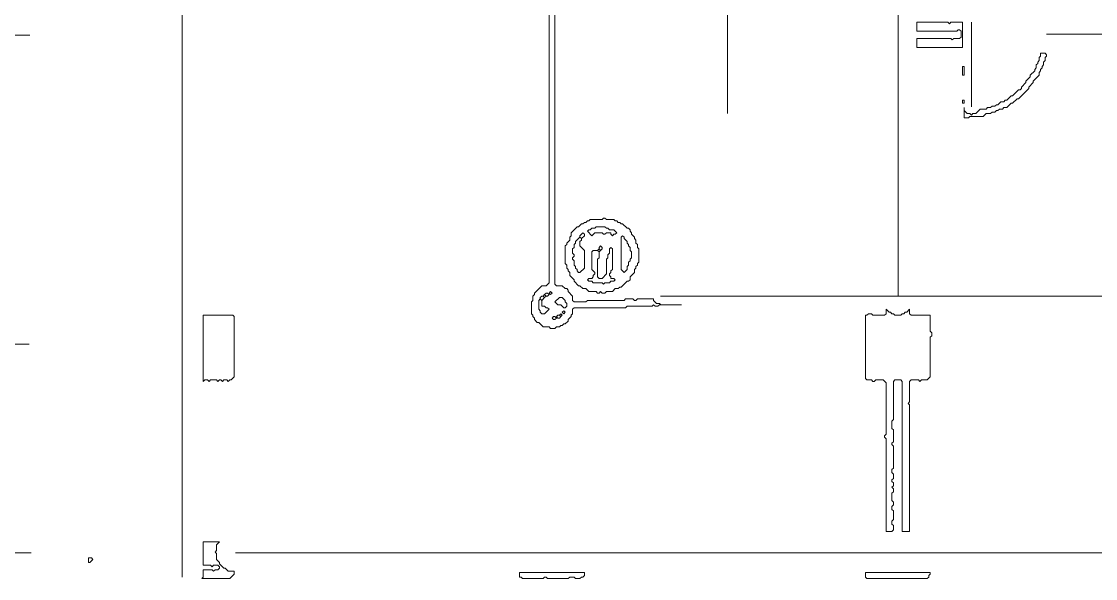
# Model space of a CAD drawing. Header units: millimetres. Extents: x 4 to 412, y 4 to 290.
# Drawn here: x 70.6 to 134.5, y 94.2 to 127.4 of the extents above; entities that cross this region are included whole.
import ezdxf

# ---------------------------------------------------------------- set-up
doc = ezdxf.new("R2010")
doc.units = ezdxf.units.MM
for name, color, linetype, lineweight in [('TRACE_CURVE', 6, 'CONTINUOUS', 0), ('TRACE_STRAIGHT', 5, 'CONTINUOUS', 0), ('TRACE_TEXT_SYMBOL', 6, 'CONTINUOUS', 0)]:
    doc.layers.add(name, color=color, linetype=linetype, lineweight=lineweight)

msp = doc.modelspace()

# ---------------------------------------------------------------- linework, layer by layer
at = {"layer": 'TRACE_CURVE', "color": 6}
for points in [[(101.061, 111.044), (101.061, 110.782), (100.973, 110.694), (100.973, 109.993), (101.061, 109.906), (101.061, 109.818), (101.148, 109.731), (101.148, 109.643), (101.323, 109.468), (101.411, 109.468), (101.674, 109.205), (102.024, 109.205), (102.112, 109.118), (102.374, 109.118), (102.462, 109.205), (102.637, 109.205), (102.725, 109.293), (102.812, 109.293), (102.9, 109.38), (102.987, 109.38), (103.163, 109.555), (103.163, 109.643), (103.338, 109.818), (103.338, 109.906), (103.425, 109.993), (103.425, 110.256), (103.513, 110.344), (106.578, 110.344), (106.666, 110.431), (108.154, 110.431), (108.242, 110.519), (108.329, 110.431), (108.505, 110.431), (108.592, 110.519), (109.906, 110.519), (108.68, 110.519), (108.592, 110.606), (108.417, 110.606), (108.242, 110.782), (108.242, 110.869), (107.279, 110.869), (107.191, 110.782), (107.103, 110.782), (107.016, 110.869), (106.578, 110.869), (106.49, 110.782), (104.301, 110.782), (104.213, 110.694), (103.513, 110.694), (103.425, 110.782), (103.425, 111.044), (103.163, 111.307), (103.163, 111.395), (103.075, 111.482), (102.987, 111.482), (102.812, 111.657), (102.462, 111.657), (102.374, 111.745), (102.374, 129.698)], [(102.024, 128.559), (102.024, 111.832), (101.849, 111.657), (101.586, 111.657), (101.148, 111.219), (101.148, 111.132), (101.061, 111.044)]]:
    msp.add_lwpolyline(points, dxfattribs=at)
for points in [[(101.761, 111.132), (101.849, 111.219), (101.937, 111.219), (102.024, 111.132), (101.937, 111.044), (101.849, 111.044)], [(102.024, 111.219), (102.112, 111.307), (102.199, 111.219), (102.112, 111.132)], [(101.411, 110.782), (101.499, 110.869), (101.586, 110.782), (101.586, 110.431), (101.761, 110.431), (101.849, 110.344), (101.937, 110.344), (102.024, 110.256), (101.761, 109.993), (101.586, 109.993), (101.499, 110.081), (101.499, 110.168), (101.411, 110.256)], [(101.499, 110.957), (101.586, 111.044), (101.674, 111.044), (101.761, 110.957), (101.586, 110.782), (101.499, 110.869)], [(101.674, 111.044), (101.761, 111.132), (101.849, 111.044), (101.761, 110.957)], [(102.637, 110.957), (102.812, 110.957), (102.987, 110.782), (102.987, 110.694), (103.075, 110.606), (103.075, 110.431), (102.987, 110.344), (102.9, 110.344), (102.725, 110.519), (102.55, 110.519), (102.374, 110.694)], [(102.637, 109.906), (102.725, 109.993), (102.812, 109.906), (102.725, 109.818)], [(102.812, 110.081), (102.9, 110.168), (102.987, 110.081), (102.9, 109.993)], [(102.199, 109.731), (102.287, 109.818), (102.374, 109.818), (102.462, 109.731), (102.374, 109.643), (102.287, 109.643)], [(102.462, 109.818), (102.55, 109.906), (102.637, 109.906), (102.725, 109.818), (102.637, 109.731), (102.55, 109.731)]]:
    msp.add_lwpolyline(points, close=True, dxfattribs=at)
at = {"layer": 'TRACE_STRAIGHT', "color": 5}
for p, q in [((80.194, 186.018), (80.194, 94.318)), ((112.636, 136.227), (112.636, 121.914)), ((122.798, 132.763), (122.798, 111.041)), ((127.169, 127.346), (127.169, 122.31)), ((58.324, 126.57), (71.127, 126.57)), ((131.624, 126.632), (147.825, 126.632)), ((108.647, 111.041), (135.596, 111.041)), ((47.3, 108.18), (71.094, 108.18)), ((52.72, 95.758), (71.209, 95.758)), ((83.359, 95.767), (149.038, 95.767))]:
    msp.add_line(p, q, dxfattribs=at)
at = {"layer": 'TRACE_TEXT_SYMBOL', "color": 6}
for points in [[(123.918, 127.333), (123.918, 126.808), (126.282, 126.808), (126.37, 126.895), (126.457, 126.895), (126.545, 126.808), (126.545, 126.457), (126.457, 126.37), (126.107, 126.37), (126.019, 126.282), (125.932, 126.37), (123.918, 126.37), (123.918, 125.844), (126.632, 125.844), (126.632, 127.333), (125.932, 127.333), (125.844, 127.245), (125.757, 127.333)], [(126.632, 124.706), (126.72, 124.706), (126.72, 124.18), (126.632, 124.18)], [(126.632, 122.692), (126.72, 122.692), (126.72, 122.516), (126.632, 122.516)], [(104.739, 115.073), (104.826, 115.16), (105.352, 115.16), (105.439, 115.073), (105.527, 115.073), (105.615, 114.985), (105.877, 114.985), (106.052, 114.81), (105.965, 114.722), (105.877, 114.722), (105.79, 114.635), (105.702, 114.722), (105.702, 114.81), (105.439, 114.81), (105.352, 114.722), (105.264, 114.722), (105.177, 114.81), (104.739, 114.81), (104.564, 114.635), (104.301, 114.898), (104.389, 114.985), (104.476, 114.985), (104.564, 115.073)], [(103.863, 114.547), (103.951, 114.46), (103.951, 114.372), (103.863, 114.284), (103.863, 114.022), (104.126, 113.759), (104.126, 112.708), (103.863, 112.445), (103.776, 112.445), (103.688, 112.533), (103.688, 112.621), (103.6, 112.708), (103.6, 112.796), (103.513, 112.883), (103.513, 113.146), (103.425, 113.234), (103.425, 113.321), (103.513, 113.409), (103.513, 113.496), (103.425, 113.584), (103.425, 113.847), (103.513, 113.934), (103.513, 114.109), (103.6, 114.197), (103.6, 114.284)], [(104.038, 114.81), (104.126, 114.722), (104.126, 114.635), (103.951, 114.46), (103.863, 114.547), (103.863, 114.635)], [(106.315, 114.547), (106.403, 114.635), (106.49, 114.547), (106.49, 114.46), (106.666, 114.284), (106.666, 114.197), (106.753, 114.109), (106.753, 114.022), (106.841, 113.934), (106.841, 113.759), (106.928, 113.671), (106.928, 113.321), (106.841, 113.234), (106.841, 113.146), (106.753, 113.058), (106.753, 112.883), (106.666, 112.796), (106.666, 112.621), (106.49, 112.445), (106.315, 112.621)], [(105.615, 113.847), (105.702, 113.934), (105.79, 113.847), (105.79, 112.621), (105.702, 112.533), (105.702, 112.445), (105.615, 112.358), (105.615, 112.27), (105.702, 112.183), (105.702, 112.095), (105.877, 112.095), (105.965, 112.008), (105.877, 111.92), (105.702, 111.92), (105.615, 111.832), (105.352, 111.832), (105.264, 111.745), (105.177, 111.832), (104.651, 111.832), (104.564, 111.92), (104.389, 111.92), (104.301, 112.008), (104.389, 112.095), (104.564, 112.095), (104.651, 112.183), (104.651, 112.27), (104.739, 112.358), (104.739, 112.445), (104.564, 112.621), (104.564, 113.671), (104.651, 113.759), (104.914, 113.759), (105.002, 113.671), (105.002, 113.321), (104.914, 113.234), (104.914, 112.183), (105.002, 112.095), (105.177, 112.095), (105.439, 112.358), (105.439, 113.234), (105.527, 113.321), (105.527, 113.496), (105.615, 113.584)], [(104.914, 113.759), (105.002, 113.847), (105.089, 113.759), (105.002, 113.671)], [(105.002, 113.934), (105.089, 114.022), (105.177, 113.934), (105.177, 113.847), (105.089, 113.759), (105.002, 113.847)], [(81.444, 109.906), (81.444, 105.965), (81.532, 106.052), (81.707, 106.052), (81.794, 105.965), (81.882, 106.052), (82.232, 106.052), (82.32, 105.965), (82.407, 106.052), (82.495, 106.052), (82.583, 105.965), (82.67, 106.052), (82.845, 106.052), (82.933, 105.965), (83.02, 106.052), (83.108, 106.052), (83.283, 106.228), (83.283, 109.818), (83.196, 109.906)], [(81.444, 96.419), (81.444, 95.018), (81.882, 95.018), (81.97, 94.931), (82.057, 95.018), (82.32, 95.018), (82.407, 94.931), (82.407, 94.843), (82.32, 94.755), (82.145, 94.755), (82.057, 94.668), (81.97, 94.755), (81.444, 94.755), (81.444, 94.318), (81.357, 94.23), (83.02, 94.23), (83.283, 94.493), (83.283, 94.668), (82.933, 94.668), (82.758, 94.843), (82.67, 94.843), (82.407, 95.106), (82.407, 95.193), (82.232, 95.368), (82.232, 95.719), (82.145, 95.806), (82.232, 95.894), (82.232, 96.244), (82.407, 96.419)], [(74.613, 95.456), (74.613, 95.193), (74.701, 95.193), (74.876, 95.368), (74.788, 95.456)], [(100.273, 94.58), (100.273, 94.318), (100.36, 94.318), (100.448, 94.23), (101.674, 94.23), (101.761, 94.318), (101.849, 94.318), (101.937, 94.23), (103.163, 94.23), (103.25, 94.318), (103.513, 94.318), (103.6, 94.23), (103.863, 94.23), (103.951, 94.318), (104.038, 94.318), (104.126, 94.405), (104.126, 94.58)], [(120.853, 94.58), (120.853, 94.318), (120.94, 94.23), (124.531, 94.23), (124.618, 94.318), (124.618, 94.405), (124.706, 94.493), (124.706, 94.58)]]:
    msp.add_lwpolyline(points, close=True, dxfattribs=at)
for points in [[(131.274, 125.494), (131.274, 125.319), (131.186, 125.231), (131.186, 125.056), (131.099, 124.969), (131.099, 124.881), (131.011, 124.793), (131.011, 124.618), (130.924, 124.531), (130.924, 124.443), (130.661, 124.18), (130.661, 124.093), (130.398, 123.83), (130.398, 123.743), (130.135, 123.48), (130.135, 123.392), (130.048, 123.305), (129.96, 123.305), (129.61, 122.954), (129.522, 122.954), (129.26, 122.692), (129.172, 122.692), (129.085, 122.604), (128.909, 122.604), (128.734, 122.429), (128.647, 122.429), (128.559, 122.341), (128.384, 122.341), (128.296, 122.254), (128.121, 122.254), (128.034, 122.166), (127.683, 122.166), (127.421, 121.903), (127.245, 121.903), (127.158, 121.816), (127.07, 121.903), (126.895, 121.903), (126.72, 122.079), (126.72, 122.254), (126.72, 121.641), (126.983, 121.641), (127.07, 121.728), (127.859, 121.728), (128.034, 121.903), (128.296, 121.903), (128.384, 121.991), (128.559, 121.991), (128.647, 122.079), (128.734, 122.079), (128.822, 122.166), (128.997, 122.166), (129.085, 122.254), (129.26, 122.254), (129.522, 122.516), (129.61, 122.516), (129.873, 122.779), (129.96, 122.779), (130.573, 123.392), (130.573, 123.48), (130.836, 123.743), (130.836, 123.83), (131.186, 124.18), (131.186, 124.356), (131.274, 124.443)], [(131.274, 124.443), (131.274, 124.531), (131.361, 124.618), (131.361, 124.706), (131.449, 124.793), (131.449, 124.969), (131.537, 125.056), (131.537, 125.231), (131.624, 125.319), (131.624, 125.406), (131.537, 125.494), (131.274, 125.494)], [(105.264, 115.686), (105.177, 115.598), (104.476, 115.598), (104.389, 115.511), (104.301, 115.511), (104.213, 115.423), (104.126, 115.423), (104.038, 115.335), (103.951, 115.335), (103.776, 115.16), (103.688, 115.16), (103.338, 114.81), (103.338, 114.635), (103.25, 114.547), (103.25, 114.372), (103.075, 114.197), (103.075, 114.109), (102.987, 114.022), (102.987, 112.971), (103.075, 112.883), (103.075, 112.708), (103.163, 112.621), (103.163, 112.533), (103.25, 112.445), (103.25, 112.27), (103.513, 112.008), (103.513, 111.92), (103.776, 111.657), (103.863, 111.657), (104.038, 111.482), (104.213, 111.482), (104.389, 111.307), (104.826, 111.307), (104.914, 111.219), (105.002, 111.219), (105.089, 111.307), (105.177, 111.219), (105.352, 111.219), (105.439, 111.307), (105.79, 111.307), (105.965, 111.482), (106.14, 111.482), (106.228, 111.57), (106.315, 111.57), (106.666, 111.92), (106.753, 111.92), (106.841, 112.008), (106.841, 112.183), (107.103, 112.445), (107.103, 112.621), (107.191, 112.708), (107.191, 112.796), (107.279, 112.883), (107.279, 112.971), (107.366, 113.058), (107.366, 113.847), (107.279, 113.934), (107.279, 114.109), (107.191, 114.197), (107.191, 114.372), (107.103, 114.46), (107.103, 114.547), (106.928, 114.722), (106.928, 114.81)], [(106.928, 114.81), (106.841, 114.898), (106.841, 114.985), (106.753, 115.073), (106.666, 115.073), (106.403, 115.335), (106.315, 115.335), (106.228, 115.423), (106.14, 115.423), (106.052, 115.511), (105.965, 115.511), (105.877, 115.598), (105.439, 115.598), (105.352, 115.686), (105.264, 115.686)], [(122.079, 110.256), (122.079, 109.993), (121.991, 109.906), (121.29, 109.906), (121.203, 109.993), (121.028, 109.993), (120.94, 109.906), (120.853, 109.906), (120.853, 106.14), (120.94, 106.052), (121.203, 106.052), (121.29, 105.965), (121.378, 105.965), (121.466, 106.052), (121.903, 106.052), (122.079, 105.877), (122.079, 102.812), (121.991, 102.725), (121.991, 102.637), (122.079, 102.55), (122.079, 97.032), (122.429, 97.032), (122.516, 97.12), (122.516, 97.383), (122.429, 97.47), (122.429, 97.645), (122.516, 97.733), (122.516, 98.258), (122.429, 98.346), (122.429, 98.521), (122.516, 98.609), (122.516, 98.784), (122.429, 98.871), (122.429, 99.309), (122.516, 99.397), (122.516, 99.572), (122.429, 99.66), (122.516, 99.747), (122.516, 99.922), (122.429, 100.01), (122.429, 100.097), (122.516, 100.185), (122.516, 100.448), (122.429, 100.535), (122.429, 100.71), (122.516, 100.798), (122.516, 102.112), (122.429, 102.199), (122.429, 102.287), (122.516, 102.374), (122.516, 103.075), (122.429, 103.163), (122.429, 103.6), (122.516, 103.688), (122.516, 105.965), (122.604, 106.052), (122.954, 106.052), (123.042, 105.965), (123.042, 97.032), (123.48, 97.032), (123.48, 104.564), (123.392, 104.651), (123.48, 104.739), (123.48, 105.965)], [(123.48, 105.965), (123.567, 106.052), (124.005, 106.052), (124.093, 105.965), (124.18, 106.052), (124.531, 106.052), (124.706, 106.228), (124.706, 108.592), (124.793, 108.68), (124.793, 108.855), (124.706, 108.942), (124.706, 109.906), (123.567, 109.906), (123.48, 109.993), (123.48, 110.256), (123.305, 110.081), (123.217, 110.081), (123.129, 109.993), (123.042, 109.993), (122.954, 109.906), (122.604, 109.906), (122.516, 109.993), (122.429, 109.993), (122.341, 110.081), (122.254, 110.081), (122.079, 110.256)]]:
    msp.add_lwpolyline(points, dxfattribs=at)

doc.saveas('drawing.dxf')
